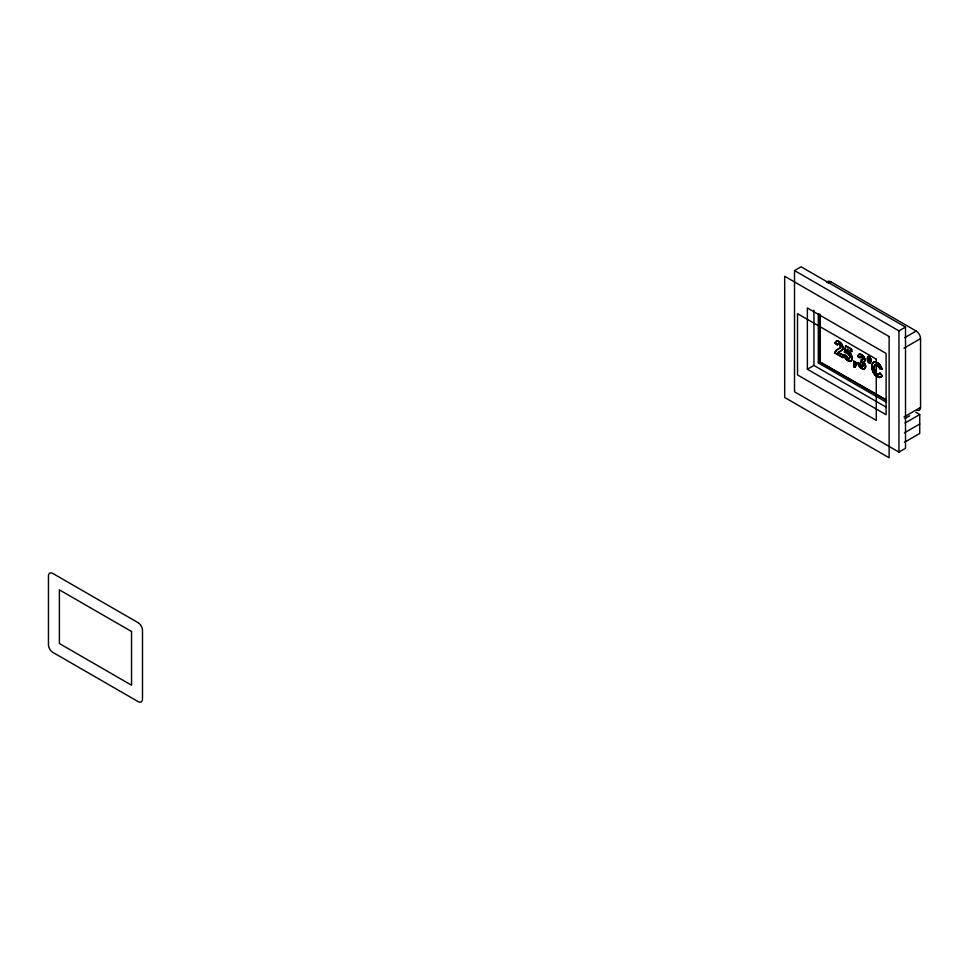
<?xml version="1.0" encoding="UTF-8"?>
<svg xmlns="http://www.w3.org/2000/svg" width="969" height="969" viewBox="0 0 969 969"><rect width="100%" height="100%" fill="white"/><g stroke="black" fill="none" stroke-linecap="round" stroke-linejoin="round"><path stroke-width="1.45" d="M869.871 360.153L869.593 361.776M845.586 345.848L851.533 349.276L851.678 351.626L851.678 349.191L845.743 345.763L844.435 352.231C847.609 352.462 851.436 355.671 849.328 358.651M855.954 364.707L855.966 362.551L853.713 361.255L853.713 363.847L854.949 364.392L853.713 363.847M874.208 367.941C873.614 360.311 881.33 368.172 879.501 367.966A3.367 1.95 60 0 0 878.084 365.761L876.267 364.707A3.706 2.132 60 0 0 875.479 364.707L875.043 364.925M849.643 357.343L849.728 356.071M849.801 356.943L849.619 357.634M868.587 358.687L868.575 359.535A8.794 5.075 60 0 0 868.648 360.977L868.914 361.631M869.714 360.722L869.871 360.02A8.806 5.087 60 0 0 869.787 358.566M875.576 362.079L879.804 364.659L882.117 369.359L879.162 363.993L876.267 362.164L874.074 362.006L872.681 363.157L872.015 365.495L873.117 371.89L875.431 375.185L878.217 377.086L880.579 377.304L881.96 375.754L879.937 372.956L881.899 375.633M868.587 358.796L869.266 361.946M856.099 364.756L854.682 367.106L855.603 366.633M862.701 359.22L862.107 357.161L862.701 359.039M871.991 365.87L872.197 369.831M848.045 358.736L849.086 358.796L847.512 358.058L846.603 355.817L844.217 354.872L845.973 358.796L848.929 361.11L851.363 360.783L852.175 357.779L850.297 353.152L846.906 351.287L847.269 349.252L847.051 351.202L850.879 353.964M862.834 359.233L862.834 358.7M868.442 358.675L868.733 357.767M855.93 365.325L856.111 362.467L853.713 361.255M842.073 350.16C845.925 349.179 838.088 335.601 835.145 343.426L837.398 344.976L838.088 343.595L839.529 344.043L840.632 345.691L840.474 347.556M863.04 365.604L862.979 363.641L861.671 361.994L863.137 364.199L862.592 366.561A2.447 1.417 60 0 0 862.81 366.306L863.137 364.199M852.175 358.687L851.206 360.868M856.039 365.555L855.082 366.985M862.676 359.402L862.386 359.959A1.829 1.054 60 0 0 862.664 359.451L862.846 359.136M839.687 344.177L838.04 343.62A1.708 0.993 60 0 0 837.701 343.874L837.398 344.976M860.024 357.779C865.62 353.576 854.937 361.485 859.006 354.375C862.567 353.213 867.061 359.39 864.009 361.921M840.704 346.902L840.402 347.496M837.604 344.419L835.302 343.341M871.906 365.216L872.548 363.375M844.435 352.231L845.743 345.763M835.217 342.965L835.569 342.118M849.728 357.803L848.808 358.918A1.902 1.102 60 0 1 847.403 358.167M863.125 365.822L862.253 366.694A1.877 1.078 60 0 1 861.671 366.597L861.223 366.306A1.902 1.102 60 0 1 860.702 365.749A2.229 1.284 60 0 1 860.278 364.998C860.92 363.193 856.862 361.546 858.013 363.981A4.954 2.859 60 0 0 860.145 367.554L863.064 369.092L865.075 368.39L865.487 365.398L863.27 362.067L863.96 362.733A3.682 2.12 60 0 1 864.542 363.52A3.888 2.241 60 0 1 865.317 365.349L865.45 366.258A5.596 3.234 60 0 1 865.39 367.384A4.893 2.822 60 0 1 865.026 368.341M858.049 355.95L858.401 355.199M879.707 373.356C878.168 377.28 871.749 369.153 874.825 365.252M872.342 363.896L872.027 369.08M860.302 357.101L860.169 357.694L858.134 356.132M840.474 347.326L840.317 344.952L838.246 343.632A1.938 1.114 60 0 0 838.003 343.668L837.495 344.31M858.11 355.708L858.486 355.017M835.302 342.554L835.714 341.815M874.68 365.543L874.256 369.153M879.864 373.271C878.193 376.856 874.28 372.011 874.474 369.625M879.767 373.537L879.113 374.458A3.343 1.926 60 0 1 877.841 374.652M870.501 362.709L870.392 362.878A2.217 1.284 60 0 1 867.861 361.534L867.521 359.39A9.387 5.426 60 0 1 867.594 357.513L867.752 356.834A2.18 1.26 60 0 1 870.38 358.36L870.586 358.966M840.559 347.411L836.102 350.427M881.548 376.384L882.044 375.173M881.875 375.948L881.342 376.699M860.181 357.113L860.399 356.907A2.011 1.163 60 0 1 860.714 356.677A1.829 1.054 60 0 1 861.187 356.725L861.32 356.774A2.313 1.332 60 0 1 861.72 357.028L861.962 357.246M836.513 350.124L834.939 353.007L842.836 357.573L842.982 355.054L838.282 352.51L842.982 355.054M835.702 350.996L835.084 352.922L842.982 357.488M842.291 349.809L842.473 349.494A5.681 3.282 60 0 0 842.836 347.762L842.921 346.866M858.425 354.933L859.442 354.182M870.537 362.794L870.586 362.709A2.217 1.284 60 0 1 868.006 361.449M835.847 350.778L835.557 351.081A7.655 4.421 60 0 0 834.927 353.007M864.832 368.595C867.861 366.415 862.531 362.321 864.445 361.679M842.061 350.1L842.969 347.277M872.669 363.036L875.213 361.909M881.487 376.614L880.857 377.171A5.717 3.295 60 0 1 879.961 377.51M841.94 350.306C836.937 353.104 841.855 350.39 840.862 351.02M864.3 361.764L864.893 358.833M881.257 376.868L879.622 377.535M839.881 348.15L840.377 347.714L839.699 348.271M836.368 350.209L837.143 349.676M838.984 351.929L838.839 352.013A5.463 3.161 60 0 0 838.282 352.51M860.472 367.857L862.737 369.141A5.136 2.968 60 0 0 863.754 369.189L864.748 368.717M835.944 341.439L836.841 341.064M838.161 349.106L839.626 348.319M794.519 270.581L801.084 266.802L905.518 327.086L905.518 448.308L898.953 452.099L794.519 391.803L794.519 270.581L898.953 330.877L905.518 327.086M828.325 283.263L830.881 281.797L916.177 331.035A6.189 3.573 60 0 1 920.55 338.617L920.55 407.44A6.189 3.573 60 0 1 916.977 410.335M819.52 314.477L819.52 361.74L885.63 399.458M807.371 369.237L886.102 414.696L886.102 353.455L807.371 307.997L807.371 369.237L813.936 365.446L886.211 407.174M818.308 313.726L818.308 362.927L819.944 361.982L819.944 314.271M857.771 362.648L860.29 367.469L864.203 369.019M853.943 367.081L853.641 365.652L854.597 367.033M904.695 337.672L916.177 331.035M903.968 348.186L920.55 338.617M903.968 417.009L920.55 407.44M904.913 418.547L909.697 415.786M904.973 423.065L919.726 414.538L919.726 433.482L904.428 442.312M904.428 432.84L919.726 424.01M851.061 361.025L850.588 361.292A4.93 2.846 60 0 1 849.45 361.389M838.948 351.953L839.566 351.614M846.87 353.261L844.58 352.147M875.249 364.792L876.715 364.707M850.734 361.207L848.553 361.086A7.364 4.251 60 0 1 847.294 360.335L846.276 359.414A4.784 2.762 60 0 1 844.629 356.665M846.821 353.322L848.081 353.479M859.467 354.242L859.636 354.23A5.281 3.052 60 0 1 860.847 354.472L861.078 354.557A6.783 3.912 60 0 1 861.938 355.054L862.81 355.538M854.682 367.033L854.125 367.106M836.695 341.149L837.434 341.076M879.779 377.45L875.528 375.512A6.819 3.937 60 0 1 874.123 373.925A7.377 4.264 60 0 1 872.972 371.975L872.342 369.746M836.986 341.136L838.1 341.233M879.416 377.425L875.177 374.942L872.548 370.473M879.719 368.814L882.117 369.359L881.766 368.05M837.616 341.221L838.839 341.548M861.514 360.008C863.415 360.189 859.358 359.402 861.986 360.008A1.914 1.102 60 0 0 862.349 359.971M877.829 374.652L877.381 374.482A4.542 2.628 60 0 1 876.521 373.937L876.23 373.683A3.597 2.083 60 0 1 875.467 372.774L874.365 368.474M849.159 361.195L846.119 358.978L844.423 355.235M861.465 359.85L860.678 361.776A5.935 3.428 60 0 1 861.308 361.982L861.768 362.236A1.732 0.993 60 0 1 862.301 362.757L862.422 362.927A2.301 1.332 60 0 1 862.749 363.52L862.907 363.944M838.318 341.451L840.438 342.602M877.018 364.841L879.864 368.729M847.269 349.252L851.678 351.626M915.838 412.285L919.726 414.538M819.52 361.74L886.526 400.427M818.308 362.927L886.611 402.365M839.081 341.839L841.722 344.019L842.776 346.95M877.962 363.048L875.068 361.994A6.831 3.937 60 0 0 873.711 362.176A7.171 4.142 60 0 0 872.972 362.672M862.083 354.969L859.297 354.266A3.852 2.229 60 0 0 858.522 354.787M848.129 353.685L848.469 353.964A2.132 1.235 60 0 1 849.05 354.69A2.253 1.296 60 0 1 849.389 355.369M848.045 358.554L846.785 356.713M878.314 363.484L879.658 364.744A6.226 3.597 60 0 1 880.773 366.27L881.475 367.723M862.313 355.32L864.748 358.918A3.67 2.12 60 0 1 864.905 359.584A3.84 2.217 60 0 1 864.929 360.625A3.307 1.914 60 0 1 864.53 361.558M840.644 343.014L841.576 344.104A4.7 2.713 60 0 1 842.279 345.327A4.142 2.386 60 0 1 842.691 346.551M860.29 367.469L857.916 362.563M839.687 344.395L839.82 344.54A1.805 1.042 60 0 1 840.426 345.582L840.559 346.187A3.246 1.877 60 0 1 840.583 346.805M847.366 358.142L847.245 357.985A2.483 1.429 60 0 1 846.894 357.416A2.41 1.393 60 0 1 846.712 357.004L846.724 356.495M869.605 358.591L869.484 357.864L869.714 360.105M851 354.497L851.242 354.969A5.063 2.919 60 0 1 851.787 356.398L852.042 358.36M867.776 361.425L867.425 360.044A10.041 5.802 60 0 1 867.364 358.857A9.617 5.56 60 0 1 867.388 358.082L867.897 356.749A2.18 1.26 60 0 1 870.525 358.276L870.622 359.136M864.639 358.578L863.888 357.089A4.445 2.568 60 0 0 863.004 355.95M849.462 355.623L847.936 353.564A2.762 1.599 60 0 0 847.257 353.31M860.278 364.477L862.192 366.621L860.169 364.017M844.617 356.64L844.362 354.787L846.531 356.362M862.652 358.542L862.616 358.385A1.587 0.908 60 0 0 861.962 357.246M860.072 364.332L859.975 363.847M870.768 359.051L870.719 359.656A9.436 5.451 60 0 1 870.743 361.619L870.84 362.018A9.096 5.257 60 0 0 870.889 359.947L870.804 359.22M849.68 355.793L849.643 356.725M898.953 330.877L898.953 452.099M853.859 361.171L853.859 363.763M842.836 355.138L842.836 357.573M819.907 314.259L819.907 361.522M813.936 310.177L813.936 365.446M826.811 282.633A6.189 3.573 60 0 1 830.881 281.797M855.07 364.477A2.859 1.647 60 0 1 853.677 365.785M854.924 364.562A2.859 1.647 60 0 1 853.532 365.87M845.695 358.687A4.918 2.846 60 0 1 845.186 357.9M851.412 360.65A5.935 3.428 60 0 0 851.993 359.148L851.933 356.313L850.443 353.624A4.663 2.701 60 0 0 849.171 352.268A5.354 3.089 60 0 0 848.25 351.662A5.111 2.955 60 0 0 846.906 351.287M860.823 361.691L861.611 361.97L860.823 361.691M889.118 336.558L784.684 276.262L784.684 397.484L889.118 457.78L889.118 336.558M876.267 359.136L797.523 313.677L797.523 374.918L876.267 420.376L876.267 359.136M138.119 622.692L52.823 573.442A6.189 3.573 60 0 0 48.45 575.974L48.45 644.785A6.189 3.573 60 0 0 52.823 652.367L138.119 701.604A6.189 3.573 60 0 0 142.491 699.085L142.491 630.262A6.189 3.573 60 0 0 138.119 622.692M131.554 631.522L59.388 589.855L59.388 643.525L131.554 685.192L131.554 631.522"/></g></svg>
